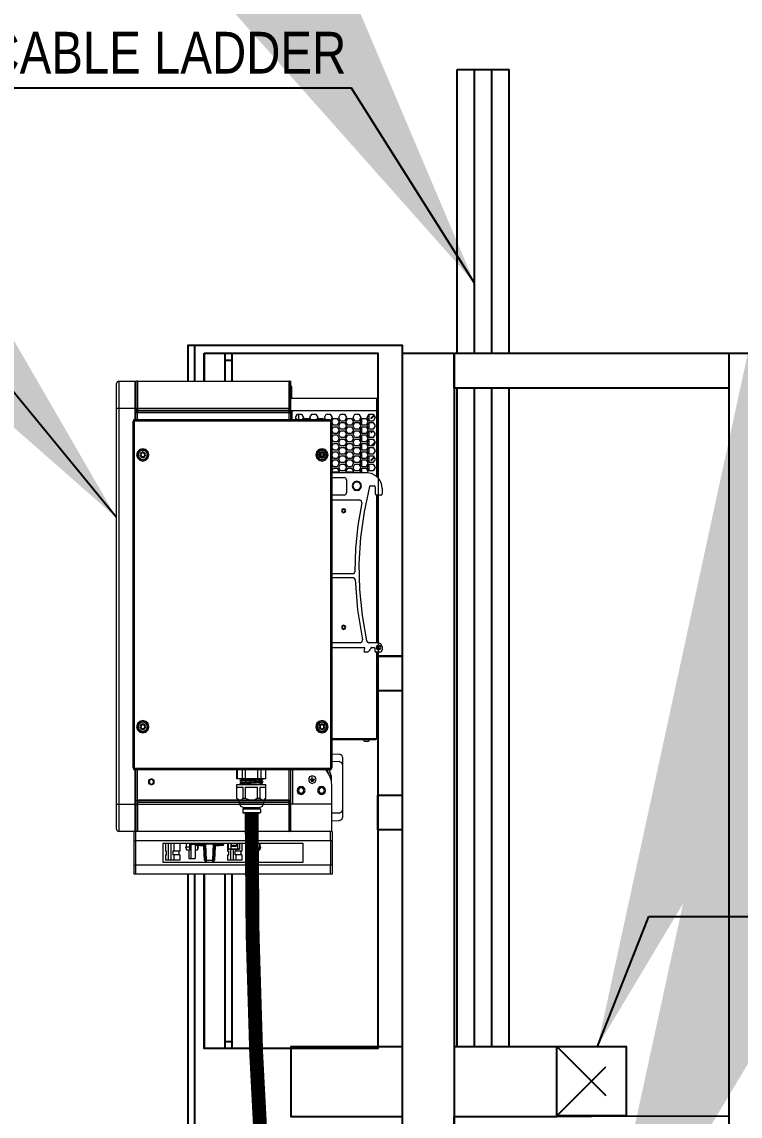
# Model space of a CAD drawing. Header units: millimetres. Extents: x 2497.4 to 2515.8, y 479.1 to 489.2.
# Drawn here: x 2511.632 to 2512.666, y 481.426 to 483 of the extents above; entities that cross this region are included whole.
import ezdxf

# ---------------------------------------------------------------- set-up
doc = ezdxf.new("R2010")
doc.units = ezdxf.units.MM
doc.linetypes.add('DASHED', pattern=[0.75, 0.5, -0.25])
doc.layers.add('A-DIMS-0050', color=8, linetype='Continuous', lineweight=18)
doc.layers.add('PDF_图层 1', color=7, linetype='Continuous', true_color=0xffffff)
doc.styles.add('Cordia TCR', font='Cordia.shx', dxfattribs={"width": 0.85})
doc.styles.get("Standard").update_dxf_attribs({"font": 'arial.ttf'})
doc.dimstyles.new('ISO-25', dxfattribs={"dimtxt": 2.5, "dimasz": 2.5, "dimexe": 1.25, "dimexo": 0.625, "dimtad": 1, "dimtxsty": 'Standard', "dimcen": 2.5, "dimadec": 0, "dimazin": 0, "dimtfac": 1, "dimtmove": 0, "dimatfit": 3, "dimfxl": 1, "dimarcsym": 0})

# ---------------------------------------------------------------- blocks, each defined once
blk = doc.blocks.new('G$CF48E2AB0')
at = {"color": 1}
for p, q in [((-0.25, 1), (-0.25, 0)), ((-0.25, 1), (-0.25, 0)), ((-0.22, 1), (-0.22, 0)), ((-0.21, 1), (-0.21, 0)), ((-0.22, 0.99), (-0.21, 0.99)), ((-0.22, 0.01), (-0.21, 0.01))]:
    blk.add_line(p, q, dxfattribs=at)
blk.add_lwpolyline([(-0.25, 1), (0, 1), (0, 0), (-0.25, 0)], close=True, dxfattribs=at)
blk = doc.blocks.new('G$CCD1817F7')
blk.add_wipeout([(-1.95, 49.4), (15.54, 49.4), (15.54, 48.85), (15.62, 48.85), (15.62, 47.69), (24.24, 47.69), (24.24, 13.5), (19.66, 13.5), (19.66, 0), (-0.16, 0), (-0.16, 4.28), (-1.95, 4.28)])
at = {"layer": 'PDF_图层 1', "color": 1, "lineweight": 5}
for points in [[(-1.71, 49.4), (-1.88, 49.33), (-1.95, 49.16)], [(-1.71, 49.4), (-1.71, 4.28)], [(-1.71, 49.4), (-0.08, 49.4)], [(-0.08, 45.51), (-0.08, 49.4)], [(0, 46.29), (0, 49.4)], [(0.16, 49.4), (0, 49.4)], [(0.17, 49.4), (0.15, 49.4)], [(0.16, 46.29), (0.16, 49.4)], [(0.17, 49.4), (0.17, 49.24)], [(0.17, 49.4), (15.35, 49.4)], [(0.19, 46.25), (0.19, 49.4)], [(15.35, 46.25), (15.35, 49.4)], [(15.39, 49.39), (15.35, 49.4)], [(15.39, 46.25), (15.39, 49.4)], [(15.39, 49.4), (15.54, 49.4)], [(15.54, 45.51), (15.54, 49.4)], [(-1.95, 4.52), (-1.95, 49.16)], [(-0.07, 48.62), (-0.04, 48.62)], [(-0.04, 48.37), (-0.04, 48.43), (-0.05, 48.49), (-0.06, 48.56), (-0.07, 48.62)], [(-0.07, 48.12), (-0.06, 48.18), (-0.05, 48.24), (-0.04, 48.3), (-0.04, 48.37)], [(-0.04, 47.61), (-0.04, 48.62)], [(0, 48.47), (-0.04, 48.47)], [(0.17, 49.24), (0.19, 49.24)], [(15.39, 49.2), (15.37, 49.23), (15.35, 49.24)], [(15.35, 49.01), (15.39, 49.01)], [(15.35, 48.77), (15.39, 48.77)], [(15.35, 48.62), (15.39, 48.62)], [(15.62, 48.85), (15.54, 48.85)], [(15.62, 48.62), (15.54, 48.62)], [(15.62, 47.7), (15.62, 48.85)], [(-0.04, 47.86), (-0.04, 47.92), (-0.05, 47.99), (-0.06, 48.05), (-0.07, 48.12)], [(-0.07, 47.61), (-0.06, 47.67), (-0.05, 47.74), (-0.04, 47.79), (-0.04, 47.86)], [(-0.04, 47.61), (-0.07, 47.61)], [(0, 47.77), (-0.04, 47.77)], [(15.35, 47.99), (15.39, 47.99)], [(15.54, 47.7), (15.62, 47.7)], [(15.54, 47.7), (15.55, 47.69)], [(15.54, 47.69), (24.15, 47.69)], [(15.62, 47.7), (15.62, 47.69), (15.63, 47.69)], [(24.15, 46.36), (24.15, 47.69)], [(24.16, 47.59), (24.15, 47.61)], [(24.16, 46.36), (24.16, 47.69)], [(24.24, 47.69), (24.16, 47.69)], [(24.24, 39.72), (24.24, 47.69)], [(-0.08, 46.67), (-1.95, 46.67)], [(-0.08, 46.75), (-0.01, 46.75)], [(-0.04, 46.75), (-0.04, 46.25)], [(-0.01, 46.6), (-0.04, 46.6)], [(-0.04, 46.25), (-0.04, 45.51)], [(-0.04, 46.25), (15.54, 46.25)], [(-0.01, 46.6), (-0.01, 46.75)], [(-0.01, 46.6), (-0.01, 46.25)], [(-0.01, 46.6), (0, 46.6)], [(0.16, 46.67), (0, 46.67)], [(0, 46.29), (0.16, 46.29)], [(0, 45.51), (0, 46.25)], [(0.17, 45.51), (0.17, 46.25)], [(15.35, 46.67), (0.19, 46.67)], [(15.35, 46.46), (0.19, 46.46)], [(15.35, 46.29), (0.19, 46.29)], [(0.19, 46.27), (15.35, 46.27)], [(15.39, 46.91), (15.35, 46.91)], [(15.39, 46.67), (15.35, 46.67)], [(15.35, 45.51), (15.35, 46.25)], [(15.39, 46.67), (15.54, 46.67)], [(15.39, 46.4), (15.54, 46.4)], [(15.54, 46.44), (15.63, 46.44)], [(15.62, 46.36), (15.54, 46.36)], [(15.62, 46.13), (15.54, 46.13)], [(15.58, 46.44), (15.58, 46.36)], [(15.62, 45.51), (15.62, 46.36)], [(15.63, 46.44), (15.63, 46.36)], [(15.63, 46.44), (24.15, 46.44)], [(15.63, 46.36), (15.63, 45.51)], [(16.01, 45.74), (16.2, 46.07)], [(16.2, 46.07), (16.59, 46.07)], [(16.32, 45.51), (16.32, 46.07)], [(16.59, 46.07), (16.79, 45.74)], [(17.44, 45.74), (17.64, 46.07)], [(17.64, 46.07), (18.03, 46.07)], [(18.03, 46.07), (18.22, 45.74)], [(18.89, 45.74), (19.08, 46.07)], [(19.08, 46.07), (19.46, 46.07)], [(19.46, 46.07), (19.66, 45.74)], [(20.32, 45.74), (20.51, 46.07)], [(20.51, 46.07), (20.9, 46.07)], [(20.9, 46.07), (21.1, 45.74)], [(21.76, 45.74), (21.95, 46.07)], [(21.95, 46.07), (22.34, 46.07)], [(22.34, 46.07), (22.54, 45.74)], [(23.19, 45.74), (23.39, 46.07)], [(23.39, 45.4), (23.39, 46.07)], [(23.39, 46.07), (23.78, 46.07)], [(23.78, 46.07), (23.97, 45.74)], [(24.15, 39.82), (24.15, 46.36)], [(24.15, 46.36), (24.24, 46.36)], [(-0.08, 45.51), (-0.24, 45.44), (-0.31, 45.28)], [(-0.31, 45.28), (-0.31, 10.74)], [(-0.18, 45.28), (-0.31, 45.28)], [(-0.24, 45.51), (-0.24, 45.45)], [(-0.08, 45.51), (-0.24, 45.51)], [(-0.08, 45.38), (-0.15, 45.35), (-0.18, 45.28)], [(-0.18, 45.28), (-0.18, 10.74)], [(-0.08, 45.38), (-0.08, 45.51)], [(19.43, 45.51), (-0.08, 45.51)], [(19.43, 45.38), (-0.08, 45.38)], [(16.15, 45.51), (16.01, 45.74)], [(16.79, 45.74), (16.65, 45.51)], [(16.83, 45.51), (16.92, 45.66)], [(16.92, 45.66), (17.31, 45.66)], [(17.31, 45.66), (17.4, 45.51)], [(17.58, 45.51), (17.44, 45.74)], [(18.22, 45.74), (18.09, 45.51)], [(18.27, 45.51), (18.36, 45.66)], [(18.36, 45.66), (18.75, 45.66)], [(18.75, 45.66), (18.84, 45.51)], [(19.02, 45.51), (18.89, 45.74)], [(19.43, 45.38), (19.43, 45.51)], [(19.43, 45.51), (19.58, 45.51)], [(19.66, 45.28), (19.59, 45.44), (19.43, 45.51)], [(19.53, 45.28), (19.5, 45.35), (19.43, 45.38)], [(19.66, 45.74), (19.53, 45.51)], [(19.53, 10.74), (19.53, 45.28)], [(19.53, 45.28), (19.66, 45.28)], [(19.58, 45.45), (19.58, 45.51)], [(19.63, 45.38), (19.8, 45.66)], [(19.66, 10.74), (19.66, 45.28)], [(19.8, 44.99), (19.66, 45.23)], [(19.8, 45.66), (20.18, 45.66)], [(20.18, 44.99), (19.8, 44.99)], [(20.18, 45.66), (20.38, 45.33)], [(20.38, 45.33), (20.18, 44.99)], [(20.51, 45.4), (20.32, 45.74)], [(20.32, 44.91), (20.51, 45.25)], [(20.9, 45.4), (20.51, 45.4)], [(20.51, 45.25), (20.9, 45.25)], [(21.1, 45.74), (20.9, 45.4)], [(20.9, 45.25), (21.1, 44.91)], [(21.04, 45.33), (21.23, 45.66)], [(21.23, 44.99), (21.04, 45.33)], [(21.23, 45.66), (21.62, 45.66)], [(21.62, 44.99), (21.23, 44.99)], [(21.62, 45.66), (21.82, 45.33)], [(21.82, 45.33), (21.62, 44.99)], [(21.95, 45.4), (21.76, 45.74)], [(21.76, 44.91), (21.95, 45.25)], [(22.34, 45.4), (21.95, 45.4)], [(21.95, 45.25), (22.34, 45.25)], [(22.54, 45.74), (22.34, 45.4)], [(22.34, 45.25), (22.54, 44.91)], [(22.47, 45.33), (22.67, 45.66)], [(22.67, 44.99), (22.47, 45.33)], [(22.54, 45.23), (22.54, 45.43)], [(22.65, 45.02), (22.65, 45.63)], [(22.67, 45.66), (23.06, 45.66)], [(23.06, 44.99), (22.67, 44.99)], [(23.06, 45.66), (23.25, 45.33)], [(23.25, 45.33), (23.06, 44.99)], [(23.39, 45.4), (23.19, 45.74)], [(23.19, 44.91), (23.39, 45.25)], [(23.78, 45.4), (23.39, 45.4)], [(23.39, 44.57), (23.39, 45.25)], [(23.39, 45.25), (23.78, 45.25)], [(23.53, 45.68), (23.84, 45.98)], [(23.53, 45.68), (23.59, 45.63)], [(23.87, 45.91), (23.59, 45.63)], [(23.69, 45.85), (23.75, 45.79)], [(23.97, 45.74), (23.78, 45.4)], [(23.78, 45.25), (23.97, 44.91)], [(19.66, 44.59), (19.8, 44.83)], [(19.8, 44.16), (19.66, 44.39)], [(19.66, 43.76), (19.8, 44)], [(19.8, 44.83), (20.18, 44.83)], [(20.18, 44.16), (19.8, 44.16)], [(19.8, 44), (20.18, 44)], [(20.18, 44.83), (20.38, 44.49)], [(20.38, 44.49), (20.18, 44.16)], [(20.18, 44), (20.38, 43.66)], [(20.51, 44.57), (20.32, 44.91)], [(20.32, 44.08), (20.51, 44.41)], [(20.51, 43.74), (20.32, 44.08)], [(20.9, 44.57), (20.51, 44.57)], [(20.51, 44.41), (20.9, 44.41)], [(21.1, 44.91), (20.9, 44.57)], [(20.9, 44.41), (21.1, 44.08)], [(21.1, 44.08), (20.9, 43.74)], [(21.04, 44.49), (21.23, 44.83)], [(21.23, 44.16), (21.04, 44.49)], [(21.04, 43.66), (21.23, 44)], [(21.23, 44.83), (21.62, 44.83)], [(21.62, 44.16), (21.23, 44.16)], [(21.23, 44), (21.62, 44)], [(21.62, 44.83), (21.82, 44.49)], [(21.82, 44.49), (21.62, 44.16)], [(21.62, 44), (21.82, 43.66)], [(21.95, 44.57), (21.76, 44.91)], [(21.76, 44.08), (21.95, 44.41)], [(21.95, 43.74), (21.76, 44.08)], [(22.34, 44.57), (21.95, 44.57)], [(21.95, 44.41), (22.34, 44.41)], [(22.54, 44.91), (22.34, 44.57)], [(22.34, 44.41), (22.54, 44.08)], [(22.54, 44.08), (22.34, 43.74)], [(22.47, 44.49), (22.67, 44.83)], [(22.67, 44.16), (22.47, 44.49)], [(22.47, 43.66), (22.67, 44)], [(22.54, 44.39), (22.54, 44.59)], [(22.65, 43.9), (22.62, 43.9)], [(22.65, 43.93), (22.63, 43.93)], [(22.65, 44.19), (22.65, 44.8)], [(22.65, 43.36), (22.65, 43.96)], [(22.67, 44.83), (23.06, 44.83)], [(23.06, 44.16), (22.67, 44.16)], [(22.67, 44), (23.06, 44)], [(23.06, 44.83), (23.25, 44.49)], [(23.25, 44.49), (23.06, 44.16)], [(23.06, 44), (23.25, 43.66)], [(23.39, 44.57), (23.19, 44.91)], [(23.19, 44.08), (23.39, 44.41)], [(23.39, 43.74), (23.19, 44.08)], [(23.78, 44.57), (23.39, 44.57)], [(23.39, 43.74), (23.39, 44.41)], [(23.39, 44.41), (23.78, 44.41)], [(23.53, 44.28), (23.67, 44.41)], [(23.53, 44.28), (23.59, 44.23)], [(23.78, 44.42), (23.59, 44.23)], [(23.73, 44.41), (23.75, 44.39)], [(23.97, 44.91), (23.78, 44.57)], [(23.78, 44.41), (23.97, 44.08)], [(23.97, 44.08), (23.78, 43.74)], [(19.8, 43.32), (19.66, 43.56)], [(19.66, 42.93), (19.8, 43.16)], [(20.18, 43.32), (19.8, 43.32)], [(19.8, 43.16), (20.18, 43.16)], [(20.38, 43.66), (20.18, 43.32)], [(20.18, 43.16), (20.38, 42.83)], [(20.38, 42.83), (20.18, 42.49)], [(20.32, 43.24), (20.51, 43.58)], [(20.51, 42.91), (20.32, 43.24)], [(20.32, 42.41), (20.51, 42.75)], [(20.9, 43.74), (20.51, 43.74)], [(20.51, 43.58), (20.9, 43.58)], [(20.9, 42.91), (20.51, 42.91)], [(20.51, 42.75), (20.9, 42.75)], [(20.9, 43.58), (21.1, 43.24)], [(21.1, 43.24), (20.9, 42.91)], [(20.9, 42.75), (21.1, 42.41)], [(21.23, 43.32), (21.04, 43.66)], [(21.04, 42.83), (21.23, 43.16)], [(21.23, 42.49), (21.04, 42.83)], [(21.62, 43.32), (21.23, 43.32)], [(21.23, 43.16), (21.62, 43.16)], [(21.82, 43.66), (21.62, 43.32)], [(21.62, 43.16), (21.82, 42.83)], [(21.82, 42.83), (21.62, 42.49)], [(21.76, 43.24), (21.95, 43.58)], [(21.95, 42.91), (21.76, 43.24)], [(21.76, 42.41), (21.95, 42.75)], [(22.34, 43.74), (21.95, 43.74)], [(21.95, 43.58), (22.34, 43.58)], [(22.34, 42.91), (21.95, 42.91)], [(21.95, 42.75), (22.34, 42.75)], [(22.34, 43.58), (22.54, 43.24)], [(22.54, 43.24), (22.34, 42.91)], [(22.34, 42.75), (22.54, 42.41)], [(22.67, 43.32), (22.47, 43.66)], [(22.47, 42.83), (22.67, 43.16)], [(22.67, 42.49), (22.47, 42.83)], [(22.54, 43.56), (22.54, 43.76)], [(22.54, 42.73), (22.54, 42.93)], [(22.65, 42.74), (22.54, 42.74)], [(22.65, 42.52), (22.65, 43.13)], [(23.06, 43.32), (22.67, 43.32)], [(22.67, 43.16), (23.06, 43.16)], [(23.25, 43.66), (23.06, 43.32)], [(23.06, 43.16), (23.25, 42.83)], [(23.25, 42.83), (23.06, 42.49)], [(23.19, 43.24), (23.39, 43.58)], [(23.39, 42.91), (23.19, 43.24)], [(23.19, 42.41), (23.39, 42.75)], [(23.78, 43.74), (23.39, 43.74)], [(23.39, 42.91), (23.39, 43.58)], [(23.39, 43.58), (23.78, 43.58)], [(23.78, 42.91), (23.39, 42.91)], [(23.39, 42.07), (23.39, 42.75)], [(23.39, 42.75), (23.78, 42.75)], [(23.56, 42.91), (23.94, 43.29)], [(23.93, 43.17), (23.67, 42.91)], [(23.69, 43.04), (23.75, 42.99)], [(23.78, 43.58), (23.97, 43.24)], [(23.97, 43.24), (23.78, 42.91)], [(23.78, 42.75), (23.97, 42.41)], [(18.19, 42.01), (19.11, 42.01)], [(18.43, 42.01), (18.54, 42.2)], [(18.54, 41.82), (18.43, 42.01)], [(18.54, 42.2), (18.76, 42.2)], [(18.76, 41.82), (18.54, 41.82)], [(18.76, 42.2), (18.87, 42.01)], [(18.87, 42.01), (18.76, 41.82)], [(19.8, 42.49), (19.66, 42.73)], [(19.66, 42.09), (19.8, 42.33)], [(19.8, 41.66), (19.66, 41.89)], [(20.18, 42.49), (19.8, 42.49)], [(19.8, 42.33), (20.18, 42.33)], [(20.18, 41.66), (19.8, 41.66)], [(20.18, 42.33), (20.38, 41.99)], [(20.38, 41.99), (20.18, 41.66)], [(20.51, 42.07), (20.32, 42.41)], [(20.32, 41.58), (20.51, 41.92)], [(20.9, 42.07), (20.51, 42.07)], [(20.51, 41.92), (20.9, 41.92)], [(21.1, 42.41), (20.9, 42.07)], [(20.9, 41.92), (21.1, 41.58)], [(21.04, 41.99), (21.23, 42.33)], [(21.23, 41.66), (21.04, 41.99)], [(21.62, 42.49), (21.23, 42.49)], [(21.23, 42.33), (21.62, 42.33)], [(21.62, 41.66), (21.23, 41.66)], [(21.62, 42.33), (21.82, 41.99)], [(21.82, 41.99), (21.62, 41.66)], [(21.95, 42.07), (21.76, 42.41)], [(21.76, 41.58), (21.95, 41.92)], [(22.34, 42.07), (21.95, 42.07)], [(21.95, 41.92), (22.34, 41.92)], [(22.54, 42.41), (22.34, 42.07)], [(22.34, 41.92), (22.54, 41.58)], [(22.47, 41.99), (22.67, 42.33)], [(22.67, 41.66), (22.47, 41.99)], [(22.54, 42.72), (22.65, 42.72)], [(22.54, 41.89), (22.54, 42.09)], [(22.65, 42.61), (22.61, 42.6)], [(22.65, 42.58), (22.62, 42.58)], [(22.65, 41.69), (22.65, 42.3)], [(23.06, 42.49), (22.67, 42.49)], [(22.67, 42.33), (23.06, 42.33)], [(23.06, 41.66), (22.67, 41.66)], [(23.06, 42.33), (23.25, 41.99)], [(23.25, 41.99), (23.06, 41.66)], [(23.39, 42.07), (23.19, 42.41)], [(23.19, 41.58), (23.39, 41.92)], [(23.78, 42.07), (23.39, 42.07)], [(23.39, 41.24), (23.39, 41.92)], [(23.39, 41.92), (23.78, 41.92)], [(23.53, 41.48), (23.85, 41.79)], [(23.89, 41.73), (23.59, 41.42)], [(23.97, 42.41), (23.78, 42.07)], [(23.78, 41.92), (23.97, 41.58)], [(19.66, 41.27), (19.8, 41.5)], [(19.8, 40.82), (19.66, 41.06)], [(19.66, 40.43), (19.8, 40.67)], [(19.8, 41.5), (20.18, 41.5)], [(20.18, 40.82), (19.8, 40.82)], [(19.8, 40.67), (20.18, 40.67)], [(20.18, 41.5), (20.38, 41.17)], [(20.38, 41.17), (20.18, 40.82)], [(20.18, 40.67), (20.38, 40.33)], [(20.51, 41.24), (20.32, 41.58)], [(20.32, 40.75), (20.51, 41.08)], [(20.51, 40.41), (20.32, 40.75)], [(20.9, 41.24), (20.51, 41.24)], [(20.51, 41.08), (20.9, 41.08)], [(21.1, 41.58), (20.9, 41.24)], [(20.9, 41.08), (21.1, 40.75)], [(21.1, 40.75), (20.9, 40.41)], [(21.04, 41.17), (21.23, 41.5)], [(21.23, 40.82), (21.04, 41.17)], [(21.04, 40.33), (21.23, 40.67)], [(21.23, 41.5), (21.62, 41.5)], [(21.62, 40.82), (21.23, 40.82)], [(21.23, 40.67), (21.62, 40.67)], [(21.62, 41.5), (21.82, 41.17)], [(21.82, 41.17), (21.62, 40.82)], [(21.62, 40.67), (21.82, 40.33)], [(21.95, 41.24), (21.76, 41.58)], [(21.76, 40.75), (21.95, 41.08)], [(21.95, 40.41), (21.76, 40.75)], [(22.34, 41.24), (21.95, 41.24)], [(21.95, 41.08), (22.34, 41.08)], [(22.54, 41.58), (22.34, 41.24)], [(22.34, 41.08), (22.54, 40.75)], [(22.54, 40.75), (22.34, 40.41)], [(22.47, 41.17), (22.67, 41.5)], [(22.67, 40.82), (22.47, 41.17)], [(22.47, 40.33), (22.67, 40.67)], [(22.54, 41.06), (22.54, 41.27)], [(22.65, 41.26), (22.54, 41.26)], [(22.65, 41.29), (22.55, 41.28)], [(22.65, 41.42), (22.62, 41.42)], [(22.62, 41.4), (22.65, 41.4)], [(22.65, 40.86), (22.65, 41.47)], [(22.65, 40.22), (22.65, 40.63)], [(22.67, 41.5), (23.06, 41.5)], [(23.06, 40.82), (22.67, 40.82)], [(22.67, 40.67), (23.06, 40.67)], [(23.06, 41.5), (23.25, 41.17)], [(23.25, 41.17), (23.06, 40.82)], [(23.06, 40.67), (23.25, 40.33)], [(23.39, 41.24), (23.19, 41.58)], [(23.19, 40.75), (23.39, 41.08)], [(23.39, 40.41), (23.19, 40.75)], [(23.78, 41.24), (23.39, 41.24)], [(23.39, 40.41), (23.39, 41.08)], [(23.39, 41.08), (23.78, 41.08)], [(23.53, 41.48), (23.59, 41.42)], [(23.69, 41.64), (23.75, 41.59)], [(23.97, 41.58), (23.78, 41.24)], [(23.78, 41.08), (23.97, 40.75)], [(23.97, 40.75), (23.78, 40.41)], [(19.66, 40.3), (20.36, 40.3)], [(19.67, 40.22), (19.66, 40.23)], [(23.12, 40.22), (19.66, 40.22)], [(19.66, 39.75), (20.86, 39.75)], [(20.38, 40.33), (20.31, 40.22)], [(20.9, 40.41), (20.51, 40.41)], [(21.1, 39.52), (21.03, 39.68), (20.86, 39.75)], [(21.1, 40.22), (21.04, 40.33)], [(21.06, 40.3), (21.8, 40.3)], [(21.1, 39.52), (21.1, 38.2)], [(21.82, 40.33), (21.75, 40.22)], [(22.34, 40.41), (21.95, 40.41)], [(22.55, 40.22), (22.47, 40.33)], [(22.5, 40.3), (22.54, 40.3)], [(22.54, 40.23), (22.54, 40.43)], [(22.65, 40.28), (22.54, 40.27)], [(22.54, 40.24), (22.65, 40.24)], [(24.67, 38.66), (24.6, 39.14), (24.38, 39.58), (24.03, 39.92), (23.6, 40.14), (23.12, 40.22)], [(23.25, 40.33), (23.19, 40.21)], [(23.78, 40.41), (23.39, 40.41)], [(23.42, 38.84), (22.86, 36.29), (22.5, 33.72), (22.35, 31.12), (22.4, 28.52), (22.66, 25.93), (23.12, 23.37)], [(23.5, 38.9), (23.45, 38.88), (23.42, 38.84)], [(23.5, 38.9), (23.88, 38.9)], [(23.96, 38.82), (23.93, 38.88), (23.88, 38.9)], [(23.96, 38.82), (23.99, 38.11)], [(24.67, 38.66), (24.67, 38.12)], [(20.86, 37.96), (19.66, 37.96)], [(19.66, 37.5), (22.42, 37.5)], [(20.86, 37.96), (21.03, 38.03), (21.1, 38.2)], [(22.65, 37.21), (22.6, 37.41), (22.42, 37.5)], [(23.99, 38.11), (24.04, 38.01), (24.15, 37.96)], [(24.15, 23.18), (24.15, 37.96)], [(24.51, 37.96), (24.15, 37.96)], [(24.24, 23.18), (24.24, 37.96)], [(24.51, 37.96), (24.63, 38.01), (24.67, 38.12)], [(22.65, 37.21), (22.25, 34.93), (22.02, 32.62), (21.95, 30.3)], [(19.66, 30.14), (21.8, 30.14)], [(21.81, 29.68), (19.66, 29.68)], [(21.8, 30.14), (21.91, 30.19), (21.95, 30.3)], [(21.97, 29.53), (21.92, 29.64), (21.81, 29.68)], [(21.97, 29.53), (22.2, 26.48), (22.7, 23.47)], [(22.47, 23.18), (19.66, 23.18)], [(22.47, 23.18), (22.66, 23.27), (22.7, 23.47)], [(23.12, 23.37), (23.21, 23.24), (23.35, 23.18)], [(24.29, 23.18), (23.35, 23.18)], [(24.67, 22.79), (24.56, 23.07), (24.29, 23.18)], [(19.66, 22.72), (22.87, 22.72)], [(22.94, 22.62), (22.93, 22.69), (22.87, 22.72)], [(22.87, 22.35), (22.94, 22.62)], [(22.87, 22.35), (22.88, 22.28), (22.94, 22.25)], [(23.16, 22.25), (22.94, 22.25)], [(23.16, 22.25), (23.32, 22.32)], [(23.44, 22.44), (23.32, 22.32)], [(23.44, 22.44), (23.5, 22.55)], [(23.54, 22.66), (23.5, 22.55)], [(23.61, 22.72), (23.57, 22.7), (23.54, 22.66)], [(23.61, 22.72), (23.86, 22.72)], [(23.94, 22.64), (23.91, 22.69), (23.86, 22.72)], [(23.94, 22.64), (23.94, 22.4)], [(23.94, 22.4), (23.99, 22.3), (24.09, 22.25)], [(24.44, 22.25), (24.09, 22.25)], [(24.15, 22.59), (24.15, 22.84)], [(24.15, 13.61), (24.15, 22.25)], [(24.24, 22.52), (24.24, 22.91)], [(24.24, 13.61), (24.24, 22.25)], [(24.29, 22.51), (24.42, 22.58), (24.47, 22.72), (24.42, 22.85), (24.29, 22.92)], [(24.44, 22.25), (24.61, 22.32), (24.67, 22.48)], [(24.67, 22.79), (24.67, 22.48)], [(19.66, 13.61), (24.24, 13.61)], [(19.66, 13.5), (24.04, 13.5)], [(22.82, 13.5), (22.82, 13.42)], [(22.82, 13.42), (22.85, 13.36), (22.9, 13.34)], [(22.9, 13.34), (23.32, 13.34)], [(23.32, 13.34), (23.37, 13.36), (23.39, 13.42)], [(23.39, 13.42), (23.39, 13.5)], [(23.8, 13.61), (23.8, 13.5)], [(24.04, 13.5), (24.04, 13.61)], [(24.04, 13.5), (24.12, 13.53), (24.16, 13.61)], [(19.66, 12.06), (20.37, 12.04)], [(19.66, 11.32), (20.37, 11.29)], [(20.75, 11.65), (20.63, 11.93), (20.37, 12.04)], [(20.75, 10.9), (20.64, 11.17), (20.37, 11.29)], [(20.75, 5.77), (20.75, 11.65)], [(-0.18, 10.74), (-0.31, 10.74)], [(-0.31, 10.74), (-0.24, 10.57), (-0.08, 10.5)], [(-0.24, 10.57), (-0.24, 10.5)], [(-0.24, 10.5), (-0.08, 10.5)], [(-0.18, 10.74), (-0.15, 10.67), (-0.08, 10.64)], [(-0.08, 10.64), (-0.08, 10.5)], [(-0.08, 10.64), (19.43, 10.64)], [(-0.08, 4.28), (-0.08, 10.5)], [(-0.08, 10.5), (19.43, 10.5)], [(-0.04, 10.5), (-0.04, 7.43)], [(0, 7.43), (0, 10.5)], [(0.17, 7.43), (0.17, 10.5)], [(15.35, 7.43), (15.35, 10.5)], [(15.54, 4.28), (15.54, 10.5)], [(15.74, 7.01), (15.74, 10.5)], [(19.62, 8.95), (19.56, 9.51), (19.35, 10.04), (19.03, 10.5)], [(19.35, 10.05), (19.13, 10.51)], [(19.58, 9.9), (19.36, 10.5)], [(19.43, 10.5), (19.59, 10.57), (19.66, 10.74)], [(19.43, 10.64), (19.5, 10.67), (19.53, 10.74)], [(19.43, 10.64), (19.43, 10.5)], [(19.43, 10.5), (19.58, 10.5)], [(19.58, 9.87), (19.43, 9.87)], [(19.45, 9.87), (19.43, 9.87)], [(19.45, 9.87), (19.48, 9.88), (19.51, 9.89), (19.53, 9.89), (19.55, 9.9), (19.56, 9.9), (19.58, 9.9)], [(19.53, 10.74), (19.66, 10.74)], [(19.58, 10.5), (19.58, 10.57)], [(19.58, 9.87), (19.58, 9.9)], [(19.58, 9.87), (19.58, 9.35)], [(1.56, 9.57), (1.28, 9.42)], [(1.28, 9.42), (1.28, 9.1)], [(1.28, 9.1), (1.56, 8.95)], [(1.83, 9.42), (1.56, 9.57)], [(1.56, 8.95), (1.83, 9.1)], [(1.83, 9.1), (1.83, 9.42)], [(17.93, 9.49), (17.43, 9.49)], [(17.85, 9.39), (17.51, 9.39)], [(17.79, 9.28), (17.57, 9.28)], [(17.68, 9.49), (17.68, 9.77)], [(19.62, 7.01), (19.62, 8.95)], [(-1.95, 7.01), (-0.08, 7.01)], [(-0.08, 6.93), (-0.01, 6.93)], [(-0.04, 7.43), (15.54, 7.43)], [(-0.04, 6.93), (-0.04, 7.43)], [(-0.04, 7.08), (-0.01, 7.08)], [(-0.01, 7.08), (-0.01, 7.43)], [(-0.01, 7.08), (-0.01, 6.93)], [(0, 7.08), (-0.01, 7.08)], [(0, 7.39), (0.16, 7.39)], [(0, 3.35), (0, 7.39)], [(0.16, 7.01), (0, 7.01)], [(0.16, 4.28), (0.16, 7.39)], [(0.19, 4.28), (0.19, 7.43)], [(15.35, 7.41), (0.19, 7.41)], [(0.19, 7.39), (15.35, 7.39)], [(0.19, 7.22), (15.35, 7.22)], [(0.19, 7.01), (15.35, 7.01)], [(15.35, 4.28), (15.35, 7.43)], [(15.39, 4.29), (15.39, 7.43)], [(15.39, 7.28), (15.54, 7.28)], [(15.39, 7.01), (15.54, 7.01)], [(19.62, 7.01), (15.54, 7.01)], [(19.62, 4.28), (19.62, 7.01)], [(-0.07, 6.07), (-0.04, 6.07)], [(-0.04, 5.81), (-0.04, 5.88), (-0.05, 5.94), (-0.06, 6.01), (-0.07, 6.07)], [(-0.07, 5.56), (-0.06, 5.63), (-0.05, 5.69), (-0.04, 5.75), (-0.04, 5.81)], [(-0.04, 5.31), (-0.04, 5.37), (-0.05, 5.44), (-0.06, 5.5), (-0.07, 5.56)], [(-0.04, 5.06), (-0.04, 6.07)], [(0, 5.91), (-0.04, 5.91)], [(15.35, 6.26), (15.39, 6.26)], [(20.37, 6.14), (19.62, 6.11)], [(20.37, 6.14), (20.64, 6.26), (20.75, 6.53)], [(20.37, 5.39), (20.63, 5.5), (20.75, 5.77)], [(-1.95, 4.52), (-1.88, 4.35), (-1.71, 4.28)], [(-0.07, 5.06), (-0.06, 5.12), (-0.05, 5.19), (-0.04, 5.25), (-0.04, 5.31)], [(-0.04, 5.06), (-0.07, 5.06)], [(0, 5.22), (-0.04, 5.22)], [(0.19, 4.44), (0.17, 4.44)], [(0.17, 4.28), (0.17, 4.44)], [(15.35, 5.41), (15.39, 5.41)], [(15.39, 5.02), (15.35, 5.02)], [(15.35, 4.44), (15.37, 4.44), (15.39, 4.47)], [(19.62, 5.37), (20.37, 5.39)], [(0, 4.28), (-1.71, 4.28)], [(-0.16, 0), (-0.16, 4.28)], [(-0.16, 3.35), (0, 3.35)], [(19.51, 4.28), (0, 4.28)], [(19.51, 3.35), (0, 3.35)], [(0, 0.93), (0, 3.35)], [(15.35, 4.28), (15.39, 4.29)], [(19.66, 4.28), (19.51, 4.28)], [(19.51, 3.35), (19.51, 4.28)], [(19.66, 3.35), (19.51, 3.35)], [(19.51, 3.35), (19.51, 0.93)], [(19.66, 4.28), (19.66, 0)], [(2.75, 3.11), (16.74, 3.11)], [(2.75, 1.17), (2.75, 3.11)], [(2.97, 3.11), (2.97, 2.33)], [(2.97, 2.33), (3.08, 2.33)], [(3.08, 1.94), (3.08, 2.33)], [(3.25, 3.11), (3.25, 1.41)], [(3.52, 3.11), (3.52, 1.41)], [(4.41, 2.33), (3.69, 2.33)], [(3.69, 2.33), (3.69, 1.94)], [(3.81, 3.11), (3.81, 2.33)], [(4.3, 2.33), (4.3, 1.94)], [(4.41, 3.11), (4.41, 2.33)], [(4.98, 2.75), (5.39, 2.75)], [(4.98, 2.75), (5.06, 2.46)], [(5.03, 3.11), (5.03, 2.75)], [(5.06, 2.46), (5.45, 2.46)], [(5.32, 2.46), (5.32, 1.59)], [(5.34, 2.75), (5.42, 2.46)], [(5.34, 1.59), (5.34, 2.46)], [(5.39, 3.11), (5.39, 2.75)], [(5.45, 2.46), (5.45, 3.11)], [(5.97, 3.04), (5.45, 3.04)], [(5.94, 2.98), (5.45, 2.98)], [(5.54, 1.59), (5.54, 2.98)], [(5.94, 2.98), (5.97, 3.01)], [(5.94, 2.98), (5.94, 1.59)], [(5.94, 2.46), (6.21, 2.46)], [(5.97, 3.11), (5.97, 2.99)], [(6.82, 2.99), (5.97, 2.99)], [(5.97, 2.99), (5.99, 2.93), (6.04, 2.91)], [(6.79, 2.91), (6.04, 2.91)], [(6.04, 2.91), (6.76, 2.85)], [(6.18, 2.9), (6.18, 2.46)], [(6.21, 2.46), (6.29, 2.75)], [(6.24, 2.75), (6.24, 2.9)], [(6.29, 2.75), (6.24, 2.75)], [(6.75, 2.86), (6.76, 2.87), (6.78, 2.88), (6.78, 2.9), (6.79, 2.91)], [(6.83, 2.79), (6.8, 2.84), (6.75, 2.86)], [(6.76, 2.85), (6.77, 2.85), (6.78, 2.85), (6.8, 2.84), (6.81, 2.82), (6.82, 2.8), (6.82, 2.78)], [(6.79, 2.91), (6.81, 2.92), (6.82, 2.93), (6.82, 2.95), (6.82, 2.97), (6.82, 2.99)], [(6.79, 2.91), (6.81, 2.91), (6.82, 2.9), (6.83, 2.9), (6.85, 2.89), (6.86, 2.88), (6.86, 2.86), (6.87, 2.84)], [(6.82, 2.99), (6.81, 3.11)], [(6.87, 2.99), (6.82, 2.99)], [(6.89, 1.43), (6.82, 2.78)], [(6.87, 2.84), (6.86, 2.83), (6.85, 2.81), (6.84, 2.8), (6.83, 2.79)], [(6.83, 2.79), (6.9, 1.41)], [(6.86, 3.11), (6.87, 2.99)], [(6.87, 2.99), (6.87, 2.91), (6.87, 2.88), (6.87, 2.85), (6.87, 2.84)], [(6.89, 3.05), (6.89, 3.11)], [(6.97, 1.41), (6.89, 3.05)], [(6.89, 3.05), (6.91, 3.05), (6.93, 3.05), (6.97, 3.05)], [(6.97, 3.11), (6.97, 3.05)], [(6.97, 3.05), (7.79, 3.05)], [(6.97, 3.05), (7.05, 1.4)], [(7.71, 1.4), (7.79, 3.05)], [(7.79, 3.05), (7.8, 3.11)], [(7.87, 3.05), (7.79, 1.41)], [(7.79, 3.05), (7.83, 3.05), (7.85, 3.05), (7.86, 3.05), (7.87, 3.05)], [(7.86, 1.41), (7.93, 2.79)], [(7.87, 3.11), (7.87, 3.05)], [(7.94, 2.78), (7.87, 1.43)], [(7.89, 2.99), (7.9, 3.11)], [(7.89, 2.84), (7.89, 2.85), (7.89, 2.88), (7.89, 2.91), (7.89, 2.99)], [(7.94, 2.99), (7.89, 2.99)], [(7.89, 2.84), (7.9, 2.85), (7.91, 2.88), (7.92, 2.89), (7.94, 2.9), (7.95, 2.91), (7.97, 2.91)], [(7.93, 2.79), (7.92, 2.8), (7.91, 2.81), (7.9, 2.83), (7.89, 2.84)], [(8.01, 2.86), (7.96, 2.84), (7.93, 2.79)], [(7.95, 3.11), (7.94, 2.99)], [(8.79, 2.99), (7.94, 2.99)], [(7.94, 2.99), (7.94, 2.97), (7.94, 2.95), (7.95, 2.93), (7.95, 2.91), (7.97, 2.91)], [(7.94, 2.78), (7.94, 2.8), (7.95, 2.82), (7.96, 2.84), (7.98, 2.85), (7.99, 2.85), (8, 2.85)], [(8.72, 2.91), (7.97, 2.91)], [(7.97, 2.91), (7.98, 2.9), (7.98, 2.88), (8, 2.87), (8.01, 2.86)], [(8, 2.85), (8.72, 2.91)], [(8.72, 2.91), (8.77, 2.93), (8.79, 2.99)], [(8.79, 3.11), (8.79, 2.99)], [(9.18, 3.11), (9.18, 2.33)], [(9.18, 2.33), (9.3, 2.33)], [(9.2, 3.11), (9.21, 2.53)], [(9.2, 3.11), (9.21, 2.53)], [(9.21, 3.11), (9.22, 2.53)], [(9.21, 2.53), (9.24, 2.51)], [(9.21, 2.53), (9.24, 2.51)], [(9.22, 2.53), (9.21, 2.53)], [(9.28, 2.53), (9.22, 2.53)], [(9.24, 2.51), (9.22, 2.53)], [(9.24, 2.51), (10.36, 2.51)], [(9.28, 2.53), (9.28, 3.11)], [(9.28, 2.53), (9.3, 2.51)], [(9.52, 2.53), (9.4, 2.53), (9.28, 2.53)], [(9.3, 1.94), (9.3, 2.33)], [(9.47, 2.51), (9.47, 1.41)], [(9.52, 3.11), (9.52, 2.53)], [(10.22, 2.53), (9.52, 2.53)], [(9.52, 2.51), (9.52, 2.53)], [(9.57, 2.83), (9.57, 3.11)], [(10.08, 2.9), (9.57, 2.9)], [(9.57, 2.85), (10.08, 2.85)], [(9.57, 2.83), (10.08, 2.83)], [(10.08, 2.83), (9.57, 2.83)], [(9.74, 2.51), (9.74, 1.41)], [(10.63, 2.33), (9.91, 2.33)], [(9.91, 2.33), (9.91, 1.94)], [(10.02, 2.51), (10.02, 2.33)], [(10.08, 3.11), (10.08, 2.83)], [(10.22, 2.53), (10.22, 3.11)], [(10.22, 2.53), (10.22, 2.51)], [(10.38, 2.53), (10.22, 2.53)], [(10.36, 2.51), (10.38, 2.53)], [(10.4, 3.11), (10.38, 2.53)], [(10.51, 2.33), (10.51, 1.94)], [(10.63, 3.11), (10.63, 2.33)], [(11.19, 2.75), (11.61, 2.75)], [(11.19, 2.75), (11.28, 2.46)], [(11.24, 3.11), (11.24, 2.75)], [(11.28, 2.46), (11.66, 2.46)], [(11.54, 2.46), (11.54, 1.59)], [(11.55, 1.59), (11.55, 2.46)], [(11.56, 2.75), (11.64, 2.46)], [(11.61, 3.11), (11.61, 2.75)], [(11.66, 2.46), (11.66, 3.11)], [(12.21, 3.04), (11.66, 3.04)], [(12.16, 2.98), (11.66, 2.98)], [(11.76, 1.59), (11.76, 2.98)], [(12.16, 2.98), (12.21, 3.04)], [(12.16, 2.98), (12.16, 1.59)], [(12.16, 2.46), (12.42, 2.46)], [(12.21, 3.11), (12.21, 3.04)], [(12.39, 3.11), (12.39, 2.46)], [(12.42, 2.46), (12.51, 2.75)], [(12.46, 2.75), (12.46, 3.11)], [(12.51, 2.75), (12.46, 2.75)], [(16.74, 3.11), (16.74, 1.17)], [(16.74, 1.17), (2.75, 1.17)], [(2.97, 1.94), (3.08, 1.94)], [(2.97, 1.94), (2.97, 1.41)], [(4.41, 1.41), (2.97, 1.41)], [(4.41, 1.94), (3.69, 1.94)], [(3.81, 1.94), (3.81, 1.41)], [(4.41, 1.94), (4.41, 1.41)], [(5.32, 1.59), (5.94, 1.59)], [(6.89, 1.43), (6.9, 1.41)], [(6.89, 1.42), (6.9, 1.4), (6.91, 1.38)], [(6.9, 1.41), (6.97, 1.27)], [(6.91, 1.38), (6.9, 1.4), (6.9, 1.41)], [(6.91, 1.38), (6.98, 1.24)], [(7.05, 1.4), (7.01, 1.4), (6.98, 1.4), (6.97, 1.4), (6.97, 1.41)], [(6.97, 1.27), (6.97, 1.28), (6.97, 1.3), (6.97, 1.33), (6.97, 1.41)], [(6.97, 1.27), (6.97, 1.26), (6.98, 1.24)], [(6.98, 1.24), (6.98, 1.22), (7, 1.21), (7.01, 1.2), (7.03, 1.19), (7.05, 1.19)], [(7.71, 1.4), (7.05, 1.4)], [(7.05, 1.4), (7.05, 1.3), (7.05, 1.24), (7.05, 1.22), (7.05, 1.21), (7.05, 1.19)], [(7.72, 1.19), (7.05, 1.19)], [(7.79, 1.41), (7.78, 1.4), (7.76, 1.4), (7.71, 1.4)], [(7.71, 1.26), (7.71, 1.4)], [(7.79, 1.31), (7.79, 1.3), (7.77, 1.28), (7.75, 1.27), (7.73, 1.26), (7.71, 1.26)], [(7.72, 1.19), (7.71, 1.21), (7.71, 1.23), (7.71, 1.26)], [(7.72, 1.19), (7.75, 1.2), (7.76, 1.21), (7.78, 1.22), (7.78, 1.23), (7.79, 1.24)], [(7.79, 1.31), (7.79, 1.41)], [(7.79, 1.24), (7.86, 1.38)], [(7.79, 1.31), (7.79, 1.29), (7.79, 1.28), (7.8, 1.27)], [(7.79, 1.24), (7.79, 1.26), (7.8, 1.27)], [(7.8, 1.27), (7.86, 1.41)], [(7.86, 1.41), (7.87, 1.43)], [(7.86, 1.4), (7.87, 1.42)], [(7.86, 1.41), (7.86, 1.4), (7.86, 1.38)], [(7.86, 1.38), (7.86, 1.4)], [(9.18, 1.94), (9.3, 1.94)], [(9.18, 1.94), (9.18, 1.41)], [(10.63, 1.41), (9.18, 1.41)], [(10.63, 1.94), (9.91, 1.94)], [(10.02, 1.94), (10.02, 1.41)], [(10.63, 1.94), (10.63, 1.41)], [(11.54, 1.59), (12.16, 1.59)], [(-0.16, 0.93), (0, 0.93)], [(0, 0), (-0.16, 0)], [(19.51, 0.93), (0, 0.93)], [(0, 0), (0, 0.93)], [(19.51, 0), (0, 0)], [(19.66, 0.93), (19.51, 0.93)], [(19.51, 0), (19.51, 0.93)], [(19.66, 0), (19.51, 0)]]:
    blk.add_lwpolyline(points, dxfattribs=at)
for points in [[(1.31, 42.01), (1.23, 42.32), (1.01, 42.54), (0.7, 42.62), (0.39, 42.54), (0.16, 42.32), (0.08, 42.01), (0.16, 41.7), (0.39, 41.47), (0.7, 41.39), (1.01, 41.47), (1.23, 41.7)], [(1.2, 42.01), (1.13, 42.26), (0.95, 42.44), (0.7, 42.51), (0.45, 42.44), (0.26, 42.26), (0.19, 42.01), (0.26, 41.76), (0.45, 41.57), (0.7, 41.5), (0.95, 41.57), (1.13, 41.76)], [(1.19, 42.01), (1.13, 42.25), (0.94, 42.44), (0.7, 42.5), (0.45, 42.44), (0.27, 42.25), (0.21, 42.01), (0.27, 41.76), (0.45, 41.58), (0.7, 41.52), (0.94, 41.58), (1.13, 41.76)], [(1.16, 42.01), (1.09, 42.24), (0.93, 42.4), (0.7, 42.46), (0.47, 42.4), (0.31, 42.24), (0.24, 42.01), (0.31, 41.78), (0.47, 41.62), (0.7, 41.55), (0.93, 41.62), (1.09, 41.78)], [(0.99, 42.01), (0.91, 42.22), (0.7, 42.3), (0.49, 42.22), (0.41, 42.01), (0.49, 41.8), (0.7, 41.72), (0.91, 41.8)], [(0.94, 42.01), (0.87, 42.18), (0.7, 42.25), (0.53, 42.18), (0.46, 42.01), (0.53, 41.84), (0.7, 41.77), (0.87, 41.84)], [(0.9, 42.01), (0.84, 42.15), (0.7, 42.21), (0.56, 42.15), (0.49, 42.01), (0.56, 41.87), (0.7, 41.81), (0.84, 41.87)], [(19.26, 42.01), (19.18, 42.32), (18.96, 42.54), (18.65, 42.62), (18.34, 42.54), (18.11, 42.32), (18.04, 42.01), (18.11, 41.7), (18.34, 41.47), (18.65, 41.39), (18.96, 41.47), (19.18, 41.7)], [(19.15, 42.01), (19.08, 42.26), (18.9, 42.44), (18.65, 42.51), (18.4, 42.44), (18.21, 42.26), (18.15, 42.01), (18.21, 41.76), (18.4, 41.57), (18.65, 41.5), (18.9, 41.57), (19.08, 41.76)], [(19.14, 42.01), (19.08, 42.25), (18.9, 42.44), (18.65, 42.5), (18.4, 42.44), (18.22, 42.25), (18.16, 42.01), (18.22, 41.76), (18.4, 41.58), (18.65, 41.52), (18.9, 41.58), (19.08, 41.76)], [(19.11, 42.01), (19.06, 42.24), (18.89, 42.41), (18.65, 42.47), (18.41, 42.41), (18.24, 42.24), (18.19, 42.01), (18.24, 41.77), (18.41, 41.6), (18.65, 41.54), (18.89, 41.6), (19.06, 41.77)], [(19.09, 42.01), (19.03, 42.23), (18.87, 42.39), (18.65, 42.45), (18.43, 42.39), (18.26, 42.23), (18.21, 42.01), (18.26, 41.79), (18.43, 41.62), (18.65, 41.57), (18.87, 41.62), (19.03, 41.79)], [(18.95, 42.01), (18.86, 42.22), (18.65, 42.31), (18.44, 42.22), (18.35, 42.01), (18.44, 41.79), (18.65, 41.71), (18.86, 41.79)], [(18.87, 42.01), (18.81, 42.17), (18.65, 42.23), (18.49, 42.17), (18.43, 42.01), (18.49, 41.85), (18.65, 41.78), (18.81, 41.85)], [(18.84, 42.01), (18.79, 42.14), (18.65, 42.2), (18.51, 42.14), (18.46, 42.01), (18.51, 41.87), (18.65, 41.82), (18.79, 41.87)], [(22.62, 38.9), (22.55, 39.13), (22.38, 39.3), (22.15, 39.36), (21.92, 39.3), (21.75, 39.13), (21.68, 38.9), (21.75, 38.66), (21.92, 38.49), (22.15, 38.43), (22.38, 38.49), (22.55, 38.66)], [(22.55, 38.9), (22.49, 39.1), (22.35, 39.24), (22.15, 39.29), (21.95, 39.24), (21.8, 39.1), (21.75, 38.9), (21.8, 38.7), (21.95, 38.56), (22.15, 38.5), (22.35, 38.56), (22.49, 38.7)], [(21.03, 36.41), (20.96, 36.56), (20.81, 36.62), (20.66, 36.56), (20.6, 36.41), (20.66, 36.26), (20.81, 36.19), (20.96, 36.26)], [(20.95, 36.41), (20.9, 36.5), (20.81, 36.54), (20.71, 36.5), (20.68, 36.41), (20.71, 36.31), (20.81, 36.27), (20.9, 36.31)], [(21.03, 24.74), (20.96, 24.89), (20.81, 24.95), (20.66, 24.89), (20.6, 24.74), (20.66, 24.59), (20.81, 24.52), (20.96, 24.59)], [(20.95, 24.74), (20.9, 24.84), (20.81, 24.88), (20.71, 24.84), (20.68, 24.74), (20.71, 24.64), (20.81, 24.6), (20.9, 24.64)], [(24.55, 22.72), (24.48, 22.89), (24.31, 22.96), (24.14, 22.89), (24.06, 22.72), (24.14, 22.55), (24.31, 22.47), (24.48, 22.55)], [(24.51, 22.72), (24.45, 22.86), (24.31, 22.92), (24.16, 22.86), (24.1, 22.72), (24.16, 22.57), (24.31, 22.51), (24.45, 22.57)], [(1.31, 14.78), (1.23, 15.09), (1.01, 15.32), (0.7, 15.4), (0.39, 15.32), (0.16, 15.09), (0.08, 14.78), (0.16, 14.48), (0.39, 14.25), (0.7, 14.17), (1.01, 14.25), (1.23, 14.48)], [(19.26, 14.78), (19.18, 15.09), (18.96, 15.32), (18.65, 15.4), (18.34, 15.32), (18.11, 15.09), (18.04, 14.78), (18.11, 14.48), (18.34, 14.25), (18.65, 14.17), (18.96, 14.25), (19.18, 14.48)], [(1.2, 14.78), (1.13, 15.03), (0.95, 15.22), (0.7, 15.28), (0.45, 15.22), (0.26, 15.03), (0.19, 14.78), (0.26, 14.53), (0.45, 14.35), (0.7, 14.28), (0.95, 14.35), (1.13, 14.53)], [(1.19, 14.78), (1.13, 15.03), (0.94, 15.21), (0.7, 15.28), (0.45, 15.21), (0.27, 15.03), (0.21, 14.78), (0.27, 14.53), (0.45, 14.35), (0.7, 14.29), (0.94, 14.35), (1.13, 14.53)], [(1.16, 14.78), (1.09, 15.01), (0.93, 15.18), (0.7, 15.24), (0.47, 15.18), (0.31, 15.01), (0.24, 14.78), (0.31, 14.55), (0.47, 14.39), (0.7, 14.33), (0.93, 14.39), (1.09, 14.55)], [(0.99, 14.78), (0.91, 14.99), (0.7, 15.08), (0.49, 14.99), (0.41, 14.78), (0.49, 14.58), (0.7, 14.49), (0.91, 14.58)], [(0.94, 14.78), (0.87, 14.95), (0.7, 15.03), (0.53, 14.95), (0.46, 14.78), (0.53, 14.61), (0.7, 14.54), (0.87, 14.61)], [(0.9, 14.78), (0.84, 14.93), (0.7, 14.98), (0.56, 14.93), (0.49, 14.78), (0.56, 14.64), (0.7, 14.58), (0.84, 14.64)], [(19.15, 14.78), (19.08, 15.03), (18.9, 15.22), (18.65, 15.28), (18.4, 15.22), (18.21, 15.03), (18.15, 14.78), (18.21, 14.53), (18.4, 14.35), (18.65, 14.28), (18.9, 14.35), (19.08, 14.53)], [(19.14, 14.78), (19.08, 15.03), (18.9, 15.21), (18.65, 15.28), (18.4, 15.21), (18.22, 15.03), (18.16, 14.78), (18.22, 14.53), (18.4, 14.35), (18.65, 14.29), (18.9, 14.35), (19.08, 14.53)], [(19.11, 14.78), (19.04, 15.01), (18.88, 15.18), (18.65, 15.24), (18.42, 15.18), (18.26, 15.01), (18.19, 14.78), (18.26, 14.55), (18.42, 14.39), (18.65, 14.33), (18.88, 14.39), (19.04, 14.55)], [(18.94, 14.78), (18.86, 14.99), (18.65, 15.08), (18.44, 14.99), (18.36, 14.78), (18.44, 14.58), (18.65, 14.49), (18.86, 14.58)], [(18.89, 14.78), (18.82, 14.95), (18.65, 15.03), (18.48, 14.95), (18.41, 14.78), (18.48, 14.61), (18.65, 14.54), (18.82, 14.61)], [(18.85, 14.78), (18.79, 14.93), (18.65, 14.98), (18.51, 14.93), (18.45, 14.78), (18.51, 14.64), (18.65, 14.58), (18.79, 14.64)], [(18.06, 9.49), (17.95, 9.77), (17.68, 9.88), (17.4, 9.77), (17.29, 9.49), (17.4, 9.22), (17.68, 9.1), (17.95, 9.22)], [(1.78, 9.26), (1.72, 9.42), (1.56, 9.49), (1.39, 9.42), (1.32, 9.26), (1.39, 9.1), (1.56, 9.03), (1.72, 9.1)], [(16.96, 8.4), (16.9, 8.6), (16.75, 8.75), (16.55, 8.81), (16.35, 8.75), (16.2, 8.6), (16.15, 8.4), (16.2, 8.2), (16.35, 8.05), (16.55, 8), (16.75, 8.05), (16.9, 8.2)], [(19.01, 8.4), (18.96, 8.6), (18.81, 8.75), (18.61, 8.81), (18.41, 8.75), (18.26, 8.6), (18.21, 8.4), (18.26, 8.2), (18.41, 8.05), (18.61, 8), (18.81, 8.05), (18.96, 8.2)], [(16.88, 8.4), (16.79, 8.64), (16.55, 8.73), (16.32, 8.64), (16.22, 8.4), (16.32, 8.17), (16.55, 8.07), (16.79, 8.17)], [(16.86, 8.4), (16.77, 8.63), (16.55, 8.71), (16.33, 8.63), (16.24, 8.4), (16.33, 8.18), (16.55, 8.09), (16.77, 8.18)], [(16.82, 8.4), (16.74, 8.6), (16.55, 8.68), (16.36, 8.6), (16.28, 8.4), (16.36, 8.21), (16.55, 8.13), (16.74, 8.21)], [(18.94, 8.4), (18.84, 8.64), (18.61, 8.73), (18.38, 8.64), (18.28, 8.4), (18.38, 8.17), (18.61, 8.07), (18.84, 8.17)], [(18.92, 8.4), (18.83, 8.63), (18.61, 8.71), (18.39, 8.63), (18.3, 8.4), (18.39, 8.18), (18.61, 8.09), (18.83, 8.18)], [(18.89, 8.4), (18.81, 8.6), (18.61, 8.68), (18.42, 8.6), (18.34, 8.4), (18.42, 8.21), (18.61, 8.13), (18.81, 8.21)]]:
    blk.add_lwpolyline(points, close=True, dxfattribs=at)
blk = doc.blocks.new('AC port')
at = {"color": 3, "lineweight": 0}
for p, q in [((-0.00765, 0.01784), (-0.00765, 0.02279)), ((0.0075, 0.01784), (-0.00765, 0.01784)), ((-0.0075, 0.02279), (-0.0075, 0.01784)), ((-0.00615, 0.01694), (0.006, 0.01769)), ((-0.00555, 0.01724), (-0.00615, 0.01694)), ((-0.00555, 0.01784), (-0.00555, 0.01724)), ((-0.00555, 0.01664), (0.0054, 0.01739)), ((-0.003, 0.01739), (-0.00555, 0.01724)), ((-0.0048, 0.01784), (-0.0048, 0.02279)), ((-0.0033, 0.02279), (-0.0033, 0.01784)), ((-0.0003, 0.01754), (-0.003, 0.01739)), ((0.0048, 0.01784), (-0.0003, 0.01754)), ((0.0033, 0.01784), (0.0033, 0.02279)), ((0.0048, 0.02279), (0.0048, 0.01784)), ((0.0054, 0.01739), (0.006, 0.01769)), ((0.00555, 0.01664), (0.00555, 0.01739)), ((0.006, 0.01769), (0.0057, 0.01784)), ((0.0075, 0.01784), (0.0075, 0.02279)), ((-0.00765, 0.01499), (0.0075, 0.01499)), ((-0.00765, 0.0078), (-0.00765, 0.01499)), ((-0.00765, 0.01364), (-0.00435, 0.01364)), ((-0.00615, 0.01694), (-0.00555, 0.01664)), ((0.006, 0.01634), (-0.00615, 0.01559)), ((-0.00555, 0.01589), (-0.00615, 0.01559)), ((-0.00615, 0.01559), (-0.00555, 0.01529)), ((-0.00555, 0.01664), (-0.00555, 0.01589)), ((0.00555, 0.01664), (-0.00555, 0.01589)), ((-0.00555, 0.01529), (0.0054, 0.01604)), ((-0.00555, 0.01529), (-0.00555, 0.01499)), ((-0.00435, 0.0078), (-0.00435, 0.01364)), ((-0.0033, 0.01364), (0.00315, 0.01364)), ((-0.0033, 0.01364), (-0.0033, 0.0078)), ((0.00315, 0.0078), (0.00315, 0.01364)), ((0.00555, 0.01529), (0.00345, 0.01499)), ((0.00435, 0.01364), (0.0075, 0.01364)), ((0.00435, 0.01364), (0.00435, 0.0078)), ((0.0054, 0.01604), (0.006, 0.01634)), ((0.006, 0.01634), (0.00555, 0.01664)), ((0.00555, 0.01529), (0.00555, 0.01604)), ((0.00585, 0.01499), (0.00555, 0.01529)), ((0.0075, 0.0078), (0.0075, 0.01499)), ((-0.00765, 0.0078), (-0.00645, 0.0066)), ((-0.00765, 0.0078), (-0.0069, 0.0072)), ((-0.0069, 0.0072), (-0.006, 0.00705)), ((0.00645, 0.0066), (-0.00645, 0.0066)), ((-0.00645, 0.00555), (-0.00645, 0.0066)), ((-0.006, 0.00705), (-0.0051, 0.0072)), ((-0.0051, 0.0072), (-0.00435, 0.0078)), ((-0.00435, 0.0078), (-0.0033, 0.0078)), ((-0.0033, 0.0078), (-0.00165, 0.0072)), ((-0.00165, 0.0072), (0, 0.00705)), ((0, 0.00705), (0.00165, 0.0072)), ((0.00165, 0.0072), (0.00315, 0.0078)), ((0.00315, 0.0078), (0.00435, 0.0078)), ((0.00435, 0.0078), (0.0051, 0.0072)), ((0.0051, 0.0072), (0.00585, 0.00705)), ((0.00585, 0.00705), (0.00675, 0.0072)), ((0.00645, 0.0066), (0.0075, 0.0078)), ((0.00645, 0.0066), (0.00645, 0.00555)), ((0.00675, 0.0072), (0.0075, 0.0078)), ((-0.00645, 0.00555), (0.00645, 0.00555)), ((-0.00645, 0.00555), (-0.00585, 0.00375)), ((-0.00585, 0.00375), (-0.00405, 0.003)), ((-0.00435, 0.0024), (-0.00465, 0.0021)), ((0.00465, 0.0021), (-0.00465, 0.0021)), ((-0.00465, 0.0021), (-0.00465, 0.0003)), ((-0.00465, 0.0003), (0.00465, 0.0003)), ((-0.00465, 0.0003), (-0.00435, 0)), ((0.00435, 0.0024), (-0.00435, 0.0024)), ((0.00435, 0), (-0.00435, 0)), ((-0.00405, 0.003), (0.00405, 0.003)), ((-0.00375, 0.0024), (-0.00375, 0.003)), ((0.0036, 0.003), (0.0036, 0.0024)), ((0.00405, 0.003), (0.0057, 0.00375)), ((0.00465, 0.0021), (0.00435, 0.0024)), ((0.00435, 0), (0.00465, 0.0003)), ((0.00465, 0.0021), (0.00465, 0.0003)), ((0.0057, 0.00375), (0.00645, 0.00555))]:
    blk.add_line(p, q, dxfattribs=at)
blk.add_lwpolyline([(-0.00765, 0.02279), (0.0075, 0.02279)], dxfattribs=at)

msp = doc.modelspace()

# ---------------------------------------------------------------- linework, layer by layer
msp.add_line((2512.2586, 482.9316), (2512.3336, 482.9316))
at = {"color": 8}
for p, q in [((2512.2586, 482.5231), (2512.2586, 482.9316)), ((2512.2836, 482.5231), (2512.2836, 482.9316)), ((2512.3086, 482.5231), (2512.3086, 482.9316)), ((2512.3336, 482.5231), (2512.3336, 482.9316)), ((2512.2586, 481.5253), (2512.2586, 482.4731)), ((2512.2836, 481.5253), (2512.2836, 482.4731)), ((2512.3086, 481.5253), (2512.3086, 482.4731)), ((2512.3336, 481.5253), (2512.3336, 482.4731))]:
    msp.add_line(p, q, dxfattribs=at)
at = {"color": 3}
for p, q in [((2512.1794, 482.5231), (2512.1794, 480.5381)), ((2512.1794, 482.5231), (2512.2544, 482.5231)), ((2512.2544, 482.5231), (2512.2544, 480.5381)), ((2512.6494, 482.5231), (2512.6494, 480.5381)), ((2512.6494, 482.5231), (2512.7244, 482.5231)), ((2512.1794, 482.0874), (2512.1444, 482.0874))]:
    msp.add_line(p, q, dxfattribs=at)
at = {"color": 8, "linetype": 'DASHED', "ltscale": 0.05}
for p, q in [((2512.4019, 481.5258), (2512.5019, 481.4258)), ((2512.4019, 481.4258), (2512.5019, 481.5258))]:
    msp.add_line(p, q, dxfattribs=at)
at = {"color": 1}
for points in [[(2512.1794, 481.1252), (2511.8715, 481.1252), (2511.8715, 482.535), (2512.1794, 482.535)], [(2512.1794, 481.1252), (2511.8812, 481.1252), (2511.8812, 482.535), (2512.1794, 482.535)]]:
    msp.add_lwpolyline(points, close=True, dxfattribs=at)
at = {"color": 3}
for points in [[(2512.2544, 482.5231), (2512.6494, 482.5231), (2512.6494, 482.4731), (2512.2544, 482.4731)], [(2512.1444, 482.0874), (2512.1794, 482.0874), (2512.1794, 482.0374), (2512.1444, 482.0374)], [(2512.1444, 481.8874), (2512.1794, 481.8874), (2512.1794, 481.8374), (2512.1444, 481.8374)], [(2512.2544, 481.4253), (2512.6494, 481.4262), (2512.6494, 481.3762), (2512.2544, 481.3753)]]:
    msp.add_lwpolyline(points, close=True, dxfattribs=at)
at = {"color": 6}
for points in [[(2512.1794, 481.5253), (2512.0194, 481.5253), (2512.0194, 481.4253), (2512.1794, 481.4253)], [(2512.2544, 481.4253), (2512.4019, 481.4253), (2512.4019, 481.5253), (2512.2544, 481.5253)]]:
    msp.add_lwpolyline(points, dxfattribs=at)
msp.add_lwpolyline([(2512.4019, 481.5258), (2512.5019, 481.5258), (2512.5019, 481.4258), (2512.4019, 481.4258)], close=True, dxfattribs=at)

# ---------------------------------------------------------------- block references
msp.add_blockref('G$CF48E2AB0', (2512.1444, 481.5231))

# ---------------------------------------------------------------- texts
at = {"layer": 'A-DIMS-0050', "color": 2, "insert": (2510.7462, 482.9856), "char_height": 0.06, "width": 1.375238, "attachment_point": 1, "style": 'Cordia TCR'}
msp.add_mtext('TO INJECTION POINT AC CABLE LADDER 200x100 (NON COVER) ', dxfattribs=at)

# ---------------------------------------------------------------- leaders
for points in [[(2512.2836, 482.6242), (2512.1064, 482.9046), (2510.7281, 482.9046)], [(2512.4606, 481.5258), (2512.5345, 481.7127), (2513.6366, 481.7127)], [(2512.4519, 481.1252), (2512.5259, 481.3121), (2513.628, 481.3121)]]:
    msp.add_leader(points, dimstyle='ISO-25', override={"dimgap": 0.625, "dimtad": 0, "dimclrd": 1})

# ---------------------------------------------------------------- next in the draw order: block references
at = {"xscale": 0.0143647273573579, "yscale": 0.0143647273573579, "zscale": 0.0143647273573579}
msp.add_blockref('G$CCD1817F7', (2511.7962, 481.7735), dxfattribs=at)

# ---------------------------------------------------------------- next in the draw order: linework, layer by layer
at = {"color": 6, "const_width": 0.02}
msp.add_lwpolyline([(2511.9628, 481.8614, 0.016573), (2511.9784, 481.343, 0.420227), (2512.2898, 481.075)], format="xyb", dxfattribs=at)

# ---------------------------------------------------------------- next in the draw order: block references
at = {"color": 0, "xscale": 2.760701663966463, "yscale": 2.760701663966463, "zscale": 2.760701663966463}
msp.add_blockref('AC port', (2511.9628, 481.8614), dxfattribs=at)

# ---------------------------------------------------------------- next in the draw order: leaders
msp.add_leader([(2511.7682, 482.2867), (2511.541, 482.5635), (2511.3787, 482.5635)], dimstyle='ISO-25', override={"dimgap": 0.625, "dimtad": 0, "dimclrd": 1})

doc.saveas('drawing.dxf')
